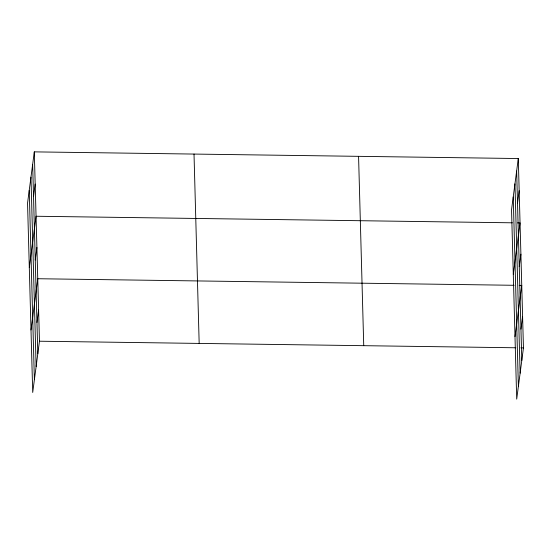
<?xml version="1.0" encoding="UTF-8"?>
<svg xmlns="http://www.w3.org/2000/svg" width="551" height="551" viewBox="0 0 551 551"><rect width="100%" height="100%" fill="white"/><g stroke="black" fill="none" stroke-linecap="round" stroke-linejoin="round"><path stroke-width="0.83" d="M34.3 151.869L27.55 203.119L32.709 392.464L39.458 341.214L34.3 151.869L518.291 158.536L523.45 347.881L516.7 399.131L511.542 209.786L518.291 158.536M33.528 196.576L35.174 184.055M29.306 267.497L36.049 216.247L512.396 222.811M35.257 260.003L36.903 247.489M31.008 329.98L37.757 278.73L514.104 285.294M36.958 322.487L38.604 309.972M517.52 203.243L519.166 190.722M513.298 274.164L520.048 222.914L517.499 222.88M519.249 266.67L520.895 254.156M514.999 336.647L521.749 285.397L519.2 285.363M520.95 329.154L522.596 316.639M39.458 341.214L515.805 347.777M520.902 347.846L523.45 347.881M516.645 171.051L521.804 360.395M514.958 183.834L520.116 373.179M513.229 197.003L518.388 386.347M358.57 156.339L363.736 345.677M194.014 154.066L199.173 343.411M32.647 164.384L37.812 353.728M30.966 177.167L36.125 366.511M29.231 190.336L34.389 379.68"/></g></svg>
